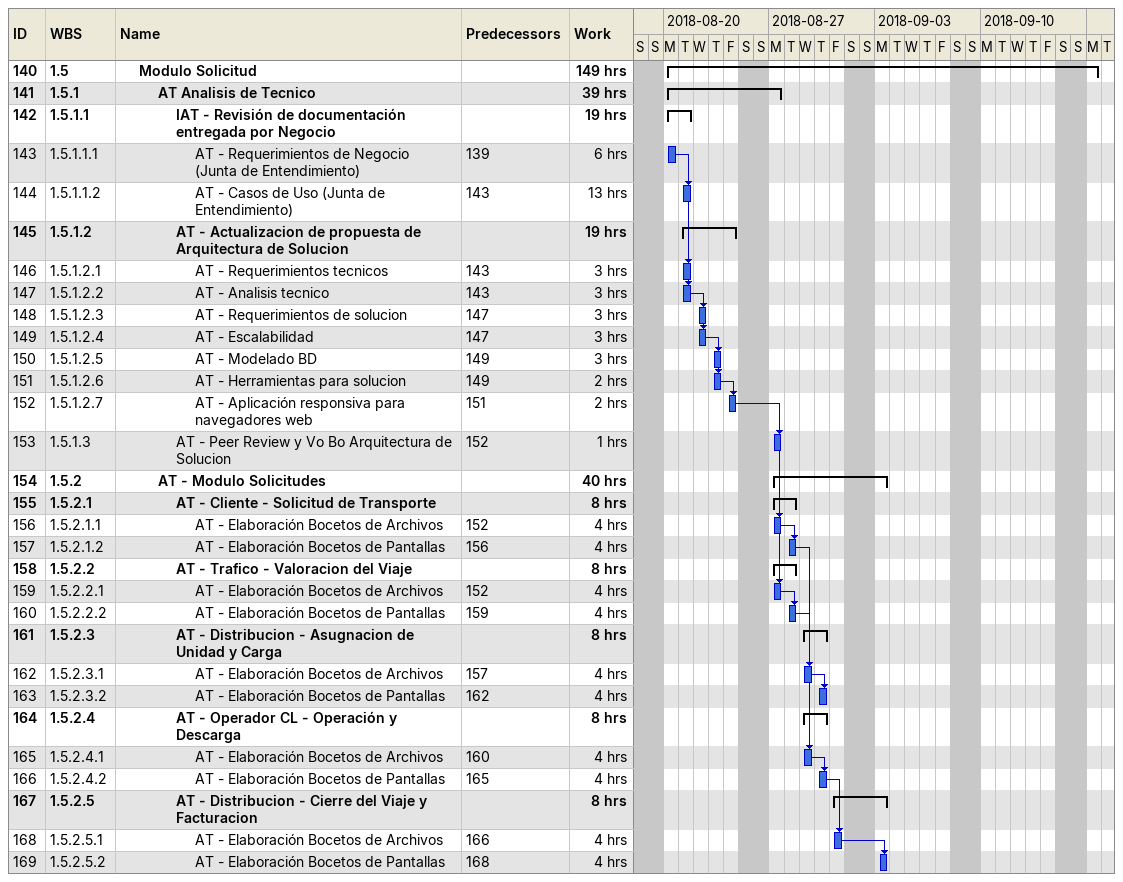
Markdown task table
| ID | WBS | Task | Start | Finish | Predecessors | Work (h) |
|---|---|---|---|---|---|---|
| 140 | 1.5 | **Modulo Solicitud** | 2018-08-20 | 2018-09-17 |  | 149 |
| 141 | 1.5.1 | **AT Analisis de Tecnico** | 2018-08-20 | 2018-08-27 |  | 39 |
| 142 | 1.5.1.1 | **IAT - Revisión de documentación entregada por Negocio** | 2018-08-20 | 2018-08-21 |  | 19 |
| 143 | 1.5.1.1.1 | AT - Requerimientos de Negocio (Junta de Entendimiento) | 2018-08-20 | 2018-08-20 | 139 | 6 |
| 144 | 1.5.1.1.2 | AT - Casos de Uso (Junta de Entendimiento) | 2018-08-21 | 2018-08-21 | 143 | 13 |
| 145 | 1.5.1.2 | **AT - Actualizacion de propuesta de Arquitectura de Solucion** | 2018-08-21 | 2018-08-24 |  | 19 |
| 146 | 1.5.1.2.1 | AT - Requerimientos tecnicos | 2018-08-21 | 2018-08-21 | 143 | 3 |
| 147 | 1.5.1.2.2 | AT - Analisis tecnico | 2018-08-21 | 2018-08-21 | 143 | 3 |
| 148 | 1.5.1.2.3 | AT - Requerimientos de solucion | 2018-08-22 | 2018-08-22 | 147 | 3 |
| 149 | 1.5.1.2.4 | AT - Escalabilidad | 2018-08-22 | 2018-08-22 | 147 | 3 |
| 150 | 1.5.1.2.5 | AT - Modelado BD | 2018-08-23 | 2018-08-23 | 149 | 3 |
| 151 | 1.5.1.2.6 | AT - Herramientas para solucion | 2018-08-23 | 2018-08-23 | 149 | 2 |
| 152 | 1.5.1.2.7 | AT - Aplicación responsiva para navegadores web | 2018-08-24 | 2018-08-24 | 151 | 2 |
| 153 | 1.5.1.3 | AT - Peer Review y Vo Bo Arquitectura de Solucion | 2018-08-27 | 2018-08-27 | 152 | 1 |
| 154 | 1.5.2 | **AT - Modulo Solicitudes** | 2018-08-27 | 2018-09-03 |  | 40 |
| 155 | 1.5.2.1 | **AT - Cliente - Solicitud de Transporte** | 2018-08-27 | 2018-08-28 |  | 8 |
| 156 | 1.5.2.1.1 | AT - Elaboración Bocetos de Archivos | 2018-08-27 | 2018-08-27 | 152 | 4 |
| 157 | 1.5.2.1.2 | AT - Elaboración Bocetos de Pantallas | 2018-08-28 | 2018-08-28 | 156 | 4 |
| 158 | 1.5.2.2 | **AT - Trafico - Valoracion del Viaje** | 2018-08-27 | 2018-08-28 |  | 8 |
| 159 | 1.5.2.2.1 | AT - Elaboración Bocetos de Archivos | 2018-08-27 | 2018-08-27 | 152 | 4 |
| 160 | 1.5.2.2.2 | AT - Elaboración Bocetos de Pantallas | 2018-08-28 | 2018-08-28 | 159 | 4 |
| 161 | 1.5.2.3 | **AT - Distribucion - Asugnacion de Unidad y Carga** | 2018-08-29 | 2018-08-30 |  | 8 |
| 162 | 1.5.2.3.1 | AT - Elaboración Bocetos de Archivos | 2018-08-29 | 2018-08-29 | 157 | 4 |
| 163 | 1.5.2.3.2 | AT - Elaboración Bocetos de Pantallas | 2018-08-30 | 2018-08-30 | 162 | 4 |
| 164 | 1.5.2.4 | **AT - Operador CL - Operación y Descarga** | 2018-08-29 | 2018-08-30 |  | 8 |
| 165 | 1.5.2.4.1 | AT - Elaboración Bocetos de Archivos | 2018-08-29 | 2018-08-29 | 160 | 4 |
| 166 | 1.5.2.4.2 | AT - Elaboración Bocetos de Pantallas | 2018-08-30 | 2018-08-30 | 165 | 4 |
| 167 | 1.5.2.5 | **AT - Distribucion - Cierre del Viaje y Facturacion** | 2018-08-31 | 2018-09-03 |  | 8 |
| 168 | 1.5.2.5.1 | AT - Elaboración Bocetos de Archivos | 2018-08-31 | 2018-08-31 | 166 | 4 |
| 169 | 1.5.2.5.2 | AT - Elaboración Bocetos de Pantallas | 2018-09-03 | 2018-09-03 | 168 | 4 |
